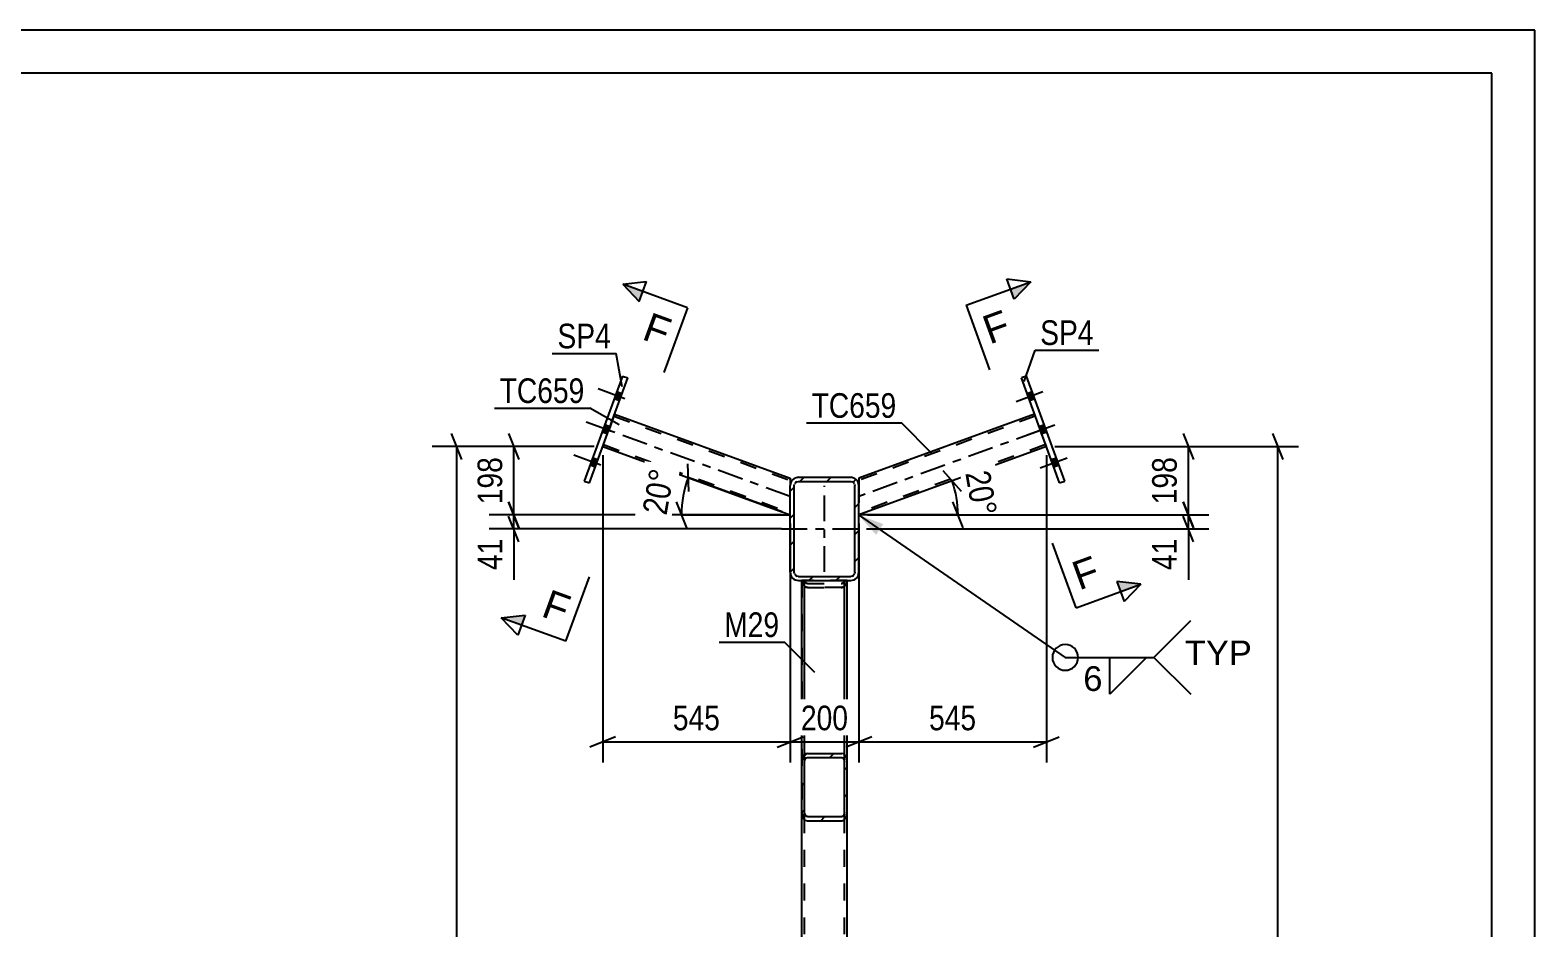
# Model space of a CAD drawing. Header units: millimetres. Extents: x -133 to 708, y -382 to 212.
# Drawn here: x 533.1 to 708.1, y 107.2 to 211.6 of the extents above; entities that cross this region are included whole.
import ezdxf

# ---------------------------------------------------------------- set-up
doc = ezdxf.new("R2010")
doc.units = ezdxf.units.MM
doc.linetypes.add('DXK_LINE_DOT2', pattern=[3.9198, 1.9599, -1.9599])
doc.linetypes.add('DXK_LINE_DOT3', pattern=[5.9187, 2.979, -0.9799, 0.9799, -0.9799])
doc.styles.add('Arial', font='ARIAL.TTF', dxfattribs={"height": 0.2})
doc.styles.add('Arial Narrow', font='ARIALN.TTF', dxfattribs={"height": 0.2})

# ---------------------------------------------------------------- blocks, each defined once
blk = doc.blocks.new('Unknown-389637962-11288')
at = {"color": 5, "linetype": 'Continuous'}
for p, q in [((708.08, 211.56), (-132.92, 211.56)), ((708.08, -382.44), (708.08, 211.56)), ((703.08, 206.56), (-127.92, 206.56)), ((703.08, -377.44), (703.08, 206.56))]:
    blk.add_line(p, q, dxfattribs=at)
blk = doc.blocks.new('Part-389637962-30437 - 30436')
at = {"color": 7, "linetype": 'DXK_LINE_DOT2'}
for p, q in [((628.1, 147.56), (622.82, 147.56)), ((622.82, 147.56), (622.82, 119.8)), ((622.84, 147.56), (622.86, 147.34)), ((623.14, 119.8), (623.14, 147.56)), ((623.14, 147.56), (623.16, 147.56)), ((623.16, 147.52), (623.16, 147.56)), ((623.46, 147.23), (623.33, 147.27)), ((623.46, 147.23), (627.46, 147.23)), ((627.58, 147.27), (627.46, 147.23)), ((627.76, 147.56), (627.75, 147.52)), ((627.78, 119.8), (627.78, 147.56)), ((628.05, 147.34), (628.08, 147.56)), ((628.1, 119.8), (628.1, 147.56)), ((623.21, 146.83), (623.33, 146.79)), ((623.33, 146.79), (623.46, 146.76)), ((627.46, 146.76), (623.46, 146.76)), ((627.46, 146.76), (627.68, 146.82)), ((627.68, 146.82), (627.7, 146.83))]:
    blk.add_line(p, q, dxfattribs=at)
for centre, radius, start, end in [((623.71, 147.54), 0.863, 192.9985, 235.0231), ((623.58, 147.62), 0.432, 192.9985, 235.0231), ((627.33, 147.62), 0.432, 304.9769, 347.0015), ((627.21, 147.54), 0.863, 304.9769, 347.0015)]:
    blk.add_arc(centre, radius, start, end, dxfattribs=at)
blk = doc.blocks.new('Part-389637962-30494 - 30436')
at = {"color": 2, "linetype": 'Continuous'}
for p, q in [((601.96, 171.34), (597.51, 159.13)), ((598.12, 158.91), (602.56, 171.13)), ((601.96, 171.34), (602.56, 171.13)), ((597.51, 159.13), (598.12, 158.91))]:
    blk.add_line(p, q, dxfattribs=at)
blk = doc.blocks.new('Part-389637962-30439 - 30436')
at = {"linetype": 'Continuous'}
h = blk.add_hatch(dxfattribs=at)
h.set_pattern_fill('', scale=0.7, style=0, pattern_type=0)
h.set_pattern_definition([(45, (622.8156, 120.583), (-1.57154, 1.57154), [])])
h.paths.add_polyline_path([(622.82, 126.51), (622.82, 120.58), (622.86, 120.22), (623, 119.91), (623.21, 119.71), (623.46, 119.63), (627.46, 119.63), (627.7, 119.71), (627.91, 119.91), (628.05, 120.22), (628.1, 120.58), (628.1, 126.51), (628.05, 126.87), (627.91, 127.18), (627.7, 127.39), (627.46, 127.46), (623.46, 127.46), (623.21, 127.39), (623, 127.18), (622.86, 126.87)])
h.paths.add_polyline_path([(623.23, 126.85), (623.33, 126.95), (623.46, 126.99), (627.46, 126.99), (627.58, 126.95), (627.68, 126.85), (627.75, 126.69), (627.78, 126.51), (627.78, 120.58), (627.75, 120.4), (627.68, 120.25), (627.58, 120.14), (627.46, 120.11), (623.46, 120.11), (623.33, 120.14), (623.23, 120.25), (623.16, 120.4), (623.14, 120.58), (623.14, 126.51), (623.16, 126.69)])
at = {"color": 2, "linetype": 'Continuous'}
for p, q in [((622.82, 126.51), (622.82, 147.56)), ((628.1, 126.51), (628.1, 147.56)), ((622.86, 126.87), (622.82, 126.51)), ((622.82, 120.58), (622.82, 126.51)), ((623.14, 126.51), (623.16, 126.69)), ((623.14, 120.58), (623.14, 126.51)), ((623.46, 127.46), (623.21, 127.39)), ((623.33, 126.95), (623.46, 126.99)), ((623.46, 127.46), (627.46, 127.46)), ((623.46, 126.99), (627.46, 126.99)), ((627.7, 127.39), (627.46, 127.46)), ((627.46, 126.99), (627.58, 126.95)), ((627.75, 126.69), (627.78, 126.51)), ((627.78, 120.58), (627.78, 126.51)), ((628.1, 126.51), (628.05, 126.87)), ((628.1, 120.58), (628.1, 126.51)), ((622.82, 120.58), (622.86, 120.22)), ((623.16, 120.4), (623.14, 120.58)), ((623.21, 119.71), (623.46, 119.63)), ((623.46, 120.11), (623.33, 120.14)), ((623.46, 120.11), (627.46, 120.11)), ((623.46, 119.63), (627.46, 119.63)), ((627.58, 120.14), (627.46, 120.11)), ((627.46, 119.63), (627.7, 119.71)), ((627.78, 120.58), (627.75, 120.4)), ((628.05, 120.22), (628.1, 120.58))]:
    blk.add_line(p, q, dxfattribs=at)
at = {"color": 7, "linetype": 'DXK_LINE_DOT2'}
for p, q in [((628.1, 147.56), (622.82, 147.56)), ((622.86, 147.34), (622.84, 147.56)), ((623.14, 120.58), (623.14, 147.56)), ((623.16, 147.56), (623.16, 147.52)), ((623.33, 147.27), (623.46, 147.23)), ((623.46, 147.23), (627.46, 147.23)), ((627.46, 147.23), (627.58, 147.27)), ((627.75, 147.52), (627.76, 147.56)), ((627.78, 147.56), (627.76, 147.56)), ((627.78, 120.58), (627.78, 147.56)), ((628.08, 147.56), (628.05, 147.34)), ((623.46, 146.76), (623.21, 146.83)), ((623.46, 146.76), (627.46, 146.76)), ((627.7, 146.83), (627.46, 146.76)), ((622.82, 120.58), (622.82, 126.51)), ((628.1, 120.58), (628.1, 126.51))]:
    blk.add_line(p, q, dxfattribs=at)
for centre, radius, start, end in [((623.71, 147.54), 0.863, 192.9985, 235.0231), ((623.58, 147.62), 0.432, 192.9985, 235.0231), ((627.33, 147.62), 0.432, 304.9769, 347.0015), ((627.21, 147.54), 0.863, 304.9769, 347.0015)]:
    blk.add_arc(centre, radius, start, end, dxfattribs=at)
at = {"color": 2, "linetype": 'Continuous'}
for centre, radius, start, end in [((623.71, 126.68), 0.863, 124.9769, 167.0015), ((623.58, 126.6), 0.432, 124.9769, 167.0015), ((627.33, 126.6), 0.432, 12.9985, 55.0231), ((627.21, 126.68), 0.863, 12.9985, 55.0231), ((623.71, 120.41), 0.863, 192.9985, 235.0231), ((623.58, 120.5), 0.432, 192.9985, 235.0231), ((627.33, 120.5), 0.432, 304.9769, 347.0015), ((627.21, 120.41), 0.863, 304.9769, 347.0015)]:
    blk.add_arc(centre, radius, start, end, dxfattribs=at)
blk = doc.blocks.new('Part-389637962-30450 - 30436')
at = {"color": 7, "linetype": 'DXK_LINE_DOT2'}
for p, q in [((622.82, 147.56), (628.1, 147.56)), ((622.82, 120.58), (622.82, 147.56)), ((623.14, 31.96), (623.14, 147.56)), ((627.78, 31.96), (627.78, 147.56)), ((628.1, 120.58), (628.1, 147.56)), ((622.82, 31.96), (622.82, 58.93)), ((628.1, 31.96), (628.1, 58.93)), ((622.82, 31.96), (628.1, 31.96))]:
    blk.add_line(p, q, dxfattribs=at)
at = {"color": 2, "linetype": 'Continuous'}
for p, q in [((622.82, 58.93), (622.82, 120.58)), ((628.1, 58.93), (628.1, 120.58))]:
    blk.add_line(p, q, dxfattribs=at)
blk = doc.blocks.new('Part-389637962-30452 - 30436')
at = {"color": 7, "linetype": 'DXK_LINE_DOT2'}
for p, q in [((601.02, 166.9), (599.65, 163.14)), ((600.94, 166.67), (621.46, 159.2)), ((599.74, 163.36), (621.46, 155.46)), ((621.46, 159.31), (621.46, 159.46)), ((621.46, 155.2), (621.46, 158.6))]:
    blk.add_line(p, q, dxfattribs=at)
at = {"color": 2, "linetype": 'Continuous'}
for p, q in [((601.02, 166.9), (621.46, 159.46)), ((599.65, 163.14), (621.46, 155.2)), ((621.46, 159.46), (621.46, 159.42)), ((621.46, 159.42), (621.46, 159.31)), ((621.46, 159.31), (621.46, 158.6))]:
    blk.add_line(p, q, dxfattribs=at)
at = {"color": 7, "linetype": 'DXK_LINE_DOT3'}
blk.add_line((621.46, 157.33), (600.34, 165.02), dxfattribs=at)
blk = doc.blocks.new('Part-389637962-30490 - 30436')
at = {"color": 2, "linetype": 'Continuous'}
for p, q in [((649.89, 166.9), (629.46, 159.46)), ((651.26, 163.14), (629.46, 155.2)), ((629.46, 159.46), (629.46, 158.95)), ((629.46, 158.95), (629.46, 158.6))]:
    blk.add_line(p, q, dxfattribs=at)
at = {"color": 7, "linetype": 'DXK_LINE_DOT2'}
for p, q in [((649.97, 166.67), (629.46, 159.2)), ((651.26, 163.14), (649.89, 166.9)), ((651.17, 163.36), (629.46, 155.46)), ((629.46, 159.46), (629.46, 159.42)), ((629.46, 159.42), (629.46, 159.31)), ((629.46, 158.6), (629.46, 155.2))]:
    blk.add_line(p, q, dxfattribs=at)
at = {"color": 7, "linetype": 'DXK_LINE_DOT3'}
blk.add_line((650.57, 165.02), (629.46, 157.33), dxfattribs=at)
blk = doc.blocks.new('Part-389637962-30492 - 30436')
at = {"color": 2, "linetype": 'Continuous'}
for p, q in [((648.95, 171.34), (648.35, 171.13)), ((652.8, 158.91), (648.35, 171.13)), ((653.4, 159.13), (648.95, 171.34)), ((652.8, 158.91), (653.4, 159.13))]:
    blk.add_line(p, q, dxfattribs=at)
blk = doc.blocks.new('Part-389637962-30508 - 30436')
at = {"linetype": 'Continuous'}
h = blk.add_hatch(dxfattribs=at)
h.set_pattern_fill('', scale=0.7, style=0, pattern_type=0)
h.set_pattern_definition([(45, (621.4556, 148.5157), (-1.57154, 1.57154), [])])
h.paths.add_polyline_path([(621.46, 158.6), (621.46, 148.52), (621.53, 148.15), (621.74, 147.84), (622.05, 147.63), (622.42, 147.56), (628.5, 147.56), (628.86, 147.63), (629.17, 147.84), (629.38, 148.15), (629.46, 148.52), (629.46, 158.6), (629.38, 158.96), (629.17, 159.27), (628.86, 159.48), (628.5, 159.56), (622.42, 159.56), (622.05, 159.48), (621.74, 159.27), (621.53, 158.96)])
h.paths.add_polyline_path([(622.08, 158.94), (622.23, 159.04), (622.42, 159.08), (628.5, 159.08), (628.68, 159.04), (628.84, 158.94), (628.94, 158.78), (628.98, 158.6), (628.98, 148.52), (628.94, 148.33), (628.84, 148.18), (628.68, 148.07), (628.5, 148.04), (622.42, 148.04), (622.23, 148.07), (622.08, 148.18), (621.97, 148.33), (621.94, 148.52), (621.94, 158.6), (621.97, 158.78)])
at = {"color": 2, "linetype": 'Continuous'}
for p, q in [((622.42, 159.56), (622.05, 159.48)), ((622.42, 159.56), (628.5, 159.56)), ((628.86, 159.48), (628.5, 159.56)), ((621.53, 158.96), (621.46, 158.6)), ((621.46, 148.52), (621.46, 158.6)), ((621.94, 158.6), (621.97, 158.78)), ((621.94, 148.52), (621.94, 158.6)), ((622.23, 159.04), (622.42, 159.08)), ((622.42, 159.08), (628.5, 159.08)), ((628.5, 159.08), (628.68, 159.04)), ((628.94, 158.78), (628.98, 158.6)), ((628.98, 148.52), (628.98, 158.6)), ((629.46, 158.6), (629.38, 158.96)), ((629.46, 148.52), (629.46, 158.6)), ((621.46, 148.52), (621.53, 148.15)), ((621.97, 148.33), (621.94, 148.52)), ((622.05, 147.63), (622.42, 147.56)), ((622.42, 148.04), (622.23, 148.07)), ((622.42, 148.04), (628.5, 148.04)), ((622.42, 147.56), (628.5, 147.56)), ((628.68, 148.07), (628.5, 148.04)), ((628.5, 147.56), (628.86, 147.63)), ((628.98, 148.52), (628.94, 148.33)), ((629.38, 148.15), (629.46, 148.52))]:
    blk.add_line(p, q, dxfattribs=at)
at = {"color": 7, "linetype": 'DXK_LINE_DOT3'}
for p, q in [((625.46, 148.56), (625.46, 158.56)), ((620.46, 153.56), (630.46, 153.56))]:
    blk.add_line(p, q, dxfattribs=at)
at = {"color": 2, "linetype": 'Continuous'}
for centre, radius, start, end in [((622.42, 158.6), 0.96, 112.5, 157.5), ((628.5, 158.6), 0.96, 22.5, 67.5), ((622.42, 158.6), 0.48, 112.5, 157.5), ((628.5, 158.6), 0.48, 22.5, 67.5), ((622.42, 148.52), 0.96, 202.5, 247.5), ((622.42, 148.52), 0.48, 202.5, 247.5), ((628.5, 148.52), 0.48, 292.5, 337.5), ((628.5, 148.52), 0.96, 292.5, 337.5)]:
    blk.add_arc(centre, radius, start, end, dxfattribs=at)
blk = doc.blocks.new('Bolt-389637962-30582 - 30436')
at = {"linetype": 'Continuous'}
for points in [[(649.92, 168.68), (649.62, 169.5), (649.02, 169.28), (649.32, 168.46)], [(649.92, 168.68), (649.62, 169.5), (649.02, 169.28), (649.32, 168.46)], [(649.92, 168.68), (649.62, 169.5), (649.02, 169.28), (649.32, 168.46)], [(651.32, 164.82), (651.02, 165.65), (650.42, 165.43), (650.72, 164.6)], [(651.32, 164.82), (651.02, 165.65), (650.42, 165.43), (650.72, 164.6)], [(652.73, 160.97), (652.43, 161.8), (651.82, 161.58), (652.13, 160.75)], [(652.73, 160.97), (652.43, 161.8), (651.82, 161.58), (652.13, 160.75)], [(652.73, 160.97), (652.43, 161.8), (651.82, 161.58), (652.13, 160.75)]]:
    blk.add_hatch(color=1, dxfattribs=at).paths.add_polyline_path(points)
at = {"color": 1, "linetype": 'Continuous'}
for p, q in [((650.86, 169.49), (647.74, 168.35)), ((650.86, 169.49), (647.74, 168.35)), ((650.86, 169.49), (647.74, 168.35)), ((649.62, 169.5), (649.02, 169.28)), ((649.62, 169.5), (649.02, 169.28)), ((649.62, 169.5), (649.02, 169.28)), ((649.92, 168.68), (649.32, 168.46)), ((649.92, 168.68), (649.32, 168.46)), ((649.92, 168.68), (649.32, 168.46)), ((652.26, 165.63), (649.14, 164.5)), ((652.26, 165.63), (649.14, 164.5)), ((651.02, 165.65), (650.42, 165.43)), ((651.02, 165.65), (650.42, 165.43)), ((651.32, 164.82), (650.72, 164.6)), ((651.32, 164.82), (650.72, 164.6)), ((653.67, 161.78), (650.55, 160.64)), ((653.67, 161.78), (650.55, 160.64)), ((653.67, 161.78), (650.55, 160.64)), ((652.43, 161.8), (651.82, 161.58)), ((652.43, 161.8), (651.82, 161.58)), ((652.43, 161.8), (651.82, 161.58)), ((652.73, 160.97), (652.13, 160.75)), ((652.73, 160.97), (652.13, 160.75)), ((652.73, 160.97), (652.13, 160.75))]:
    blk.add_line(p, q, dxfattribs=at)
blk = doc.blocks.new('Bolt-389637962-30584 - 30436')
at = {"linetype": 'Continuous'}
for points in [[(601.59, 168.46), (601.89, 169.28), (601.29, 169.5), (600.99, 168.68)], [(601.59, 168.46), (601.89, 169.28), (601.29, 169.5), (600.99, 168.68)], [(601.59, 168.46), (601.89, 169.28), (601.29, 169.5), (600.99, 168.68)], [(600.19, 164.6), (600.49, 165.43), (599.89, 165.65), (599.59, 164.82)], [(600.19, 164.6), (600.49, 165.43), (599.89, 165.65), (599.59, 164.82)], [(598.79, 160.75), (599.09, 161.58), (598.49, 161.8), (598.18, 160.97)], [(598.79, 160.75), (599.09, 161.58), (598.49, 161.8), (598.18, 160.97)], [(598.79, 160.75), (599.09, 161.58), (598.49, 161.8), (598.18, 160.97)]]:
    blk.add_hatch(color=1, dxfattribs=at).paths.add_polyline_path(points)
at = {"color": 1, "linetype": 'Continuous'}
for p, q in [((602.23, 168.69), (599.11, 169.83)), ((602.23, 168.69), (599.11, 169.83)), ((602.23, 168.69), (599.11, 169.83)), ((601.59, 168.46), (600.99, 168.68)), ((601.59, 168.46), (600.99, 168.68)), ((601.59, 168.46), (600.99, 168.68)), ((601.89, 169.28), (601.29, 169.5)), ((601.89, 169.28), (601.29, 169.5)), ((601.89, 169.28), (601.29, 169.5)), ((600.83, 164.84), (597.71, 165.97)), ((600.83, 164.84), (597.71, 165.97)), ((600.19, 164.6), (599.59, 164.82)), ((600.19, 164.6), (599.59, 164.82)), ((600.49, 165.43), (599.89, 165.65)), ((600.49, 165.43), (599.89, 165.65)), ((599.43, 160.99), (596.31, 162.12)), ((599.43, 160.99), (596.31, 162.12)), ((599.43, 160.99), (596.31, 162.12)), ((599.09, 161.58), (598.49, 161.8)), ((599.09, 161.58), (598.49, 161.8)), ((599.09, 161.58), (598.49, 161.8)), ((598.79, 160.75), (598.18, 160.97)), ((598.79, 160.75), (598.18, 160.97)), ((598.79, 160.75), (598.18, 160.97))]:
    blk.add_line(p, q, dxfattribs=at)
blk = doc.blocks.new('StraightDimension-389637962-36165 - 30436')
at = {"color": 7, "linetype": 'Continuous'}
for p, q in [((678.79, 161.64), (677.59, 164.64)), ((652.26, 163.14), (680.59, 163.14)), ((678.19, 24.69), (678.19, 163.14)), ((641.73, 24.69), (680.59, 24.69)), ((677.59, 26.19), (678.79, 23.19))]:
    blk.add_line(p, q, dxfattribs=at)
at = {"color": 0}
blk.add_wipeout([(677.44, 98.17), (673.24, 98.17), (673.24, 89.66), (677.44, 89.66)], dxfattribs=at)
at = {"color": 3, "style": 'Arial Narrow'}
blk.add_text('3461', height=2.863, rotation=90.0002, dxfattribs=at).set_placement((676.84, 90.26))
blk = doc.blocks.new('StraightDimension-389637962-36392 - 30436')
at = {"color": 7, "linetype": 'Continuous'}
for p, q in [((621.46, 154.2), (621.46, 126.4)), ((629.46, 154.2), (629.46, 126.4)), ((619.96, 128.2), (622.96, 129.4)), ((621.46, 128.8), (629.46, 128.8)), ((630.96, 129.4), (627.96, 128.2))]:
    blk.add_line(p, q, dxfattribs=at)
at = {"color": 0}
blk.add_wipeout([(628.8, 129.55), (628.8, 133.75), (622.11, 133.75), (622.11, 129.55)], dxfattribs=at)
at = {"color": 3, "style": 'Arial Narrow'}
blk.add_text('200', height=2.863, dxfattribs=at).set_placement((622.71, 130.15))
blk = doc.blocks.new('StraightDimension-389637962-36079 - 30436')
at = {"color": 7, "linetype": 'Continuous'}
for p, q in [((588.71, 156.7), (589.91, 153.7)), ((620.46, 155.2), (586.46, 155.2)), ((589.91, 152.06), (588.71, 155.06)), ((589.31, 153.56), (589.31, 155.2)), ((620.46, 153.56), (586.46, 153.56))]:
    blk.add_line(p, q, dxfattribs=at)
at = {"color": 0}
blk.add_wipeout([(588.56, 153.03), (584.36, 153.03), (584.36, 148.17), (588.56, 148.17)], dxfattribs=at)
at = {"color": 7, "linetype": 'Continuous'}
blk.add_line((589.31, 153.56), (589.31, 147.65), dxfattribs=at)
blk.add_line((589.31, 153.56), (589.31, 147.65), dxfattribs=at)
at = {"color": 3, "style": 'Arial Narrow'}
blk.add_text('41', height=2.863, rotation=90.0002, dxfattribs=at).set_placement((587.96, 148.77))
blk = doc.blocks.new('AngleDimension-389637962-36250 - 30436')
at = {"color": 7, "linetype": 'Continuous'}
for p, q in [((639.21, 160.35), (641.36, 157.94)), ((640.28, 159.14), (629.46, 155.2)), ((641.58, 153.7), (640.38, 156.7)), ((640.98, 155.2), (629.46, 155.2)), ((630.46, 155.2), (640.98, 155.2))]:
    blk.add_line(p, q, dxfattribs=at)
blk.add_arc((629.46, 155.2), 11.52, 360, 19.9997, dxfattribs=at)
at = {"color": 0}
blk.add_wipeout([(642.25, 154.18), (646.38, 154.91), (645.26, 161.27), (641.13, 160.54)], dxfattribs=at)
at = {"color": 3, "style": 'Arial Narrow'}
blk.add_text('20°', height=2.863, rotation=-80.0021, dxfattribs=at).set_placement((641.82, 160.05))
blk = doc.blocks.new('StraightDimension-389637962-35979 - 30436')
at = {"color": 7, "linetype": 'Continuous'}
for p, q in [((667.17, 164.64), (668.37, 161.64)), ((652.26, 163.14), (670.17, 163.14)), ((667.77, 155.2), (667.77, 163.14)), ((668.37, 153.7), (667.17, 156.7)), ((630.46, 155.2), (670.17, 155.2))]:
    blk.add_line(p, q, dxfattribs=at)
at = {"color": 0}
blk.add_wipeout([(667.02, 162.51), (662.82, 162.51), (662.82, 155.83), (667.02, 155.83)], dxfattribs=at)
at = {"color": 3, "style": 'Arial Narrow'}
blk.add_text('198', height=2.863, rotation=90.0002, dxfattribs=at).set_placement((666.42, 156.43))
blk = doc.blocks.new('StraightDimension-389637962-35980 - 30436')
at = {"color": 7, "linetype": 'Continuous'}
for p, q in [((667.17, 156.7), (668.37, 153.7)), ((630.46, 155.2), (670.17, 155.2)), ((668.37, 152.06), (667.17, 155.06)), ((667.77, 153.56), (667.77, 155.2)), ((630.46, 153.56), (670.17, 153.56))]:
    blk.add_line(p, q, dxfattribs=at)
at = {"color": 0}
blk.add_wipeout([(667.02, 153.03), (662.82, 153.03), (662.82, 148.17), (667.02, 148.17)], dxfattribs=at)
at = {"color": 7, "linetype": 'Continuous'}
blk.add_line((667.77, 153.56), (667.77, 147.65), dxfattribs=at)
blk.add_line((667.77, 153.56), (667.77, 147.65), dxfattribs=at)
at = {"color": 3, "style": 'Arial Narrow'}
blk.add_text('41', height=2.863, rotation=90.0002, dxfattribs=at).set_placement((666.42, 148.77))
blk = doc.blocks.new('StraightDimension-389637962-36078 - 30436')
at = {"color": 7, "linetype": 'Continuous'}
for p, q in [((588.71, 164.64), (589.91, 161.64)), ((598.65, 163.14), (586.46, 163.14)), ((589.31, 155.2), (589.31, 163.14)), ((589.91, 153.7), (588.71, 156.7)), ((620.46, 155.2), (586.46, 155.2))]:
    blk.add_line(p, q, dxfattribs=at)
at = {"color": 0}
blk.add_wipeout([(588.56, 162.51), (584.36, 162.51), (584.36, 155.83), (588.56, 155.83)], dxfattribs=at)
at = {"color": 3, "style": 'Arial Narrow'}
blk.add_text('198', height=2.863, rotation=90.0002, dxfattribs=at).set_placement((587.96, 156.43))
blk = doc.blocks.new('StraightDimension-389637962-36102 - 30436')
at = {"color": 7, "linetype": 'Continuous'}
for p, q in [((583.27, 161.64), (582.07, 164.64)), ((598.65, 163.14), (579.82, 163.14)), ((582.67, 24.69), (582.67, 163.14)), ((609.18, 24.69), (579.82, 24.69)), ((582.07, 26.19), (583.27, 23.19))]:
    blk.add_line(p, q, dxfattribs=at)
at = {"color": 0}
blk.add_wipeout([(581.92, 98.17), (577.72, 98.17), (577.72, 89.66), (581.92, 89.66)], dxfattribs=at)
at = {"color": 3, "style": 'Arial Narrow'}
blk.add_text('3461', height=2.863, rotation=90.0002, dxfattribs=at).set_placement((581.32, 90.26))
blk = doc.blocks.new('AngleDimension-389637962-36258 - 30436')
at = {"color": 7, "linetype": 'Continuous'}
for p, q in [((609.53, 161.14), (609.63, 157.91)), ((620.52, 155.54), (609.58, 159.53)), ((609.58, 159.53), (621.46, 155.2)), ((609.42, 153.7), (608.22, 156.7)), ((608.82, 155.2), (621.46, 155.2))]:
    blk.add_line(p, q, dxfattribs=at)
blk.add_arc((621.46, 155.2), 12.64, 159.9999, 180, dxfattribs=at)
at = {"color": 0}
blk.add_wipeout([(608.68, 160.73), (604.55, 161.46), (603.42, 155.1), (607.56, 154.37)], dxfattribs=at)
at = {"color": 3, "style": 'Arial Narrow'}
blk.add_text('20°', height=2.863, rotation=80.0021, dxfattribs=at).set_placement((607.07, 155.07))
blk = doc.blocks.new('StraightDimension-389637962-36391 - 30436')
at = {"color": 7, "linetype": 'Continuous'}
for p, q in [((651.26, 162.14), (651.26, 126.4)), ((629.46, 154.2), (629.46, 126.4)), ((630.96, 129.4), (627.96, 128.2)), ((629.46, 128.8), (651.26, 128.8)), ((649.76, 128.2), (652.76, 129.4))]:
    blk.add_line(p, q, dxfattribs=at)
at = {"color": 0}
blk.add_wipeout([(643.7, 129.55), (643.7, 133.75), (637.01, 133.75), (637.01, 129.55)], dxfattribs=at)
at = {"color": 3, "style": 'Arial Narrow'}
blk.add_text('545', height=2.863, dxfattribs=at).set_placement((637.61, 130.15))
blk = doc.blocks.new('StraightDimension-389637962-36393 - 30436')
at = {"color": 7, "linetype": 'Continuous'}
for p, q in [((599.65, 162.14), (599.65, 126.4)), ((621.46, 154.2), (621.46, 126.4)), ((601.15, 129.4), (598.15, 128.2)), ((599.65, 128.8), (621.46, 128.8)), ((619.96, 128.2), (622.96, 129.4))]:
    blk.add_line(p, q, dxfattribs=at)
at = {"color": 0}
blk.add_wipeout([(613.9, 129.55), (613.9, 133.75), (607.21, 133.75), (607.21, 129.55)], dxfattribs=at)
at = {"color": 3, "style": 'Arial Narrow'}
blk.add_text('545', height=2.863, dxfattribs=at).set_placement((607.81, 130.15))
blk = doc.blocks.new('SectionMark-389637962-37237 - 30436')
at = {"linetype": 'Continuous'}
for points in [[(647.51, 180.27), (647.08, 181.45), (649.43, 182.3)], [(659.88, 146.28), (659.46, 147.46), (662.23, 147.14)]]:
    blk.add_hatch(color=6, dxfattribs=at).paths.add_polyline_path(points)
at = {"color": 6, "linetype": 'Continuous'}
for p, q in [((647.51, 180.27), (646.66, 182.62)), ((646.66, 182.62), (649.43, 182.3)), ((649.43, 182.3), (647.51, 180.27)), ((662.23, 147.14), (659.46, 147.46)), ((659.46, 147.46), (660.31, 145.11)), ((662.23, 147.14), (660.31, 145.11))]:
    blk.add_line(p, q, dxfattribs=at)
at = {"color": 0, "linetype": 'Continuous'}
for points in [[(647.33, 175.95), (646.13, 179.24), (643.45, 178.26), (644.65, 174.98)], [(657.74, 147.36), (656.54, 150.65), (653.86, 149.68), (655.06, 146.39)]]:
    blk.add_wipeout(points, dxfattribs=at)
at = {"color": 6, "linetype": 'Continuous'}
for p, q in [((641.92, 179.57), (649.43, 182.3)), ((641.92, 179.57), (644.65, 172.05)), ((654.72, 144.4), (651.98, 151.92)), ((654.72, 144.4), (662.23, 147.14))]:
    blk.add_line(p, q, dxfattribs=at)
at = {"color": 3, "linetype": 'Continuous', "style": 'Arial'}
for p in [(644.65, 174.98), (655.06, 146.39)]:
    blk.add_text('F', height=3.34, rotation=20.002, dxfattribs=at).set_placement(p)
blk = doc.blocks.new('WeldMark-389637962-48718 - 30436')
at = {"linetype": 'Continuous'}
blk.add_hatch(color=30, dxfattribs=at).paths.add_polyline_path([(631.44, 152.88), (629.39, 155.2), (632.29, 154.12)])
at = {"color": 30, "linetype": 'Continuous'}
blk.add_line((629.39, 155.2), (653.45, 138.62), dxfattribs=at)
at = {"color": 3, "linetype": 'Continuous'}
for q in [(668.06, 142.9), (668.06, 134.33)]:
    blk.add_line((663.77, 138.62), q, dxfattribs=at)
blk.add_arc((653.45, 138.62), 1.5, 90, 270, dxfattribs=at)
at = {"color": 0}
blk.add_wipeout([(657.97, 134.52), (657.97, 137.92), (655.35, 137.92), (655.35, 134.52)], dxfattribs=at)
at = {"color": 30, "linetype": 'Continuous'}
blk.add_line((653.45, 138.62), (663.77, 138.62), dxfattribs=at)
at = {"color": 3, "linetype": 'Continuous'}
for p, q in [((658.63, 138.62), (662.92, 138.62)), ((662.92, 138.62), (658.63, 134.33)), ((658.63, 134.33), (658.63, 138.62))]:
    blk.add_line(p, q, dxfattribs=at)
blk.add_arc((653.45, 138.62), 1.5, 270, 90, dxfattribs=at)
at = {"color": 3, "style": 'Arial'}
blk.add_text('6', height=2.87, dxfattribs=at).set_placement((655.55, 134.72))
at = {"color": 0, "linetype": 'Continuous'}
blk.add_wipeout([(675.15, 137.72), (675.15, 140.72), (667.37, 140.72), (667.37, 137.72)], dxfattribs=at)
blk.add_wipeout([(675.15, 137.72), (675.15, 140.72), (667.37, 140.72), (667.37, 137.72)], dxfattribs=at)
at = {"color": 3, "linetype": 'Continuous', "style": 'Arial'}
blk.add_text('TYP', height=2.865, dxfattribs=at).set_placement((667.37, 137.72))
blk = doc.blocks.new('Mark-389637962-47929 - 30436')
at = {"color": 0}
blk.add_wipeout([(656.75, 174.95), (656.75, 177.95), (650.54, 177.95), (650.54, 174.95)], dxfattribs=at)
blk.add_wipeout([(656.75, 174.95), (656.75, 177.95), (650.54, 177.95), (650.54, 174.95)], dxfattribs=at)
at = {"color": 30, "linetype": 'Continuous'}
for p, q in [((648.66, 170.69), (649.94, 174.35)), ((649.94, 174.35), (657.35, 174.35))]:
    blk.add_line(p, q, dxfattribs=at)
at = {"color": 3, "style": 'Arial Narrow'}
blk.add_text('SP4', height=2.863, dxfattribs=at).set_placement((650.54, 174.95))
blk = doc.blocks.new('Mark-389637962-47926 - 30436')
at = {"color": 0}
blk.add_wipeout([(633.81, 166.48), (633.81, 169.48), (623.95, 169.48), (623.95, 166.48)], dxfattribs=at)
blk.add_wipeout([(633.81, 166.48), (633.81, 169.48), (623.95, 169.48), (623.95, 166.48)], dxfattribs=at)
at = {"color": 30, "linetype": 'Continuous'}
for p in [(623.35, 165.88), (637.95, 162.34)]:
    blk.add_line(p, (634.41, 165.88), dxfattribs=at)
at = {"color": 3, "style": 'Arial Narrow'}
blk.add_text('TC659', height=2.863, dxfattribs=at).set_placement((623.95, 166.48))
blk = doc.blocks.new('SectionMark-389637962-37236 - 30436')
at = {"linetype": 'Continuous'}
for points in [[(604.33, 181.16), (603.9, 179.99), (601.98, 182.02)], [(590.63, 143.54), (590.21, 142.37), (587.86, 143.22)]]:
    blk.add_hatch(color=6, dxfattribs=at).paths.add_polyline_path(points)
at = {"color": 6, "linetype": 'Continuous'}
for p, q in [((601.98, 182.02), (604.75, 182.34)), ((603.9, 179.99), (604.75, 182.34)), ((601.98, 182.02), (603.9, 179.99)), ((587.86, 143.22), (590.63, 143.54)), ((590.63, 143.54), (589.78, 141.19)), ((589.78, 141.19), (587.86, 143.22))]:
    blk.add_line(p, q, dxfattribs=at)
at = {"color": 0, "linetype": 'Continuous'}
for points in [[(606.76, 174.69), (607.96, 177.98), (605.28, 178.95), (604.08, 175.66)], [(595.03, 142.47), (596.23, 145.76), (593.55, 146.74), (592.36, 143.45)]]:
    blk.add_wipeout(points, dxfattribs=at)
at = {"color": 6, "linetype": 'Continuous'}
for p, q in [((609.5, 179.28), (601.98, 182.02)), ((609.5, 179.28), (606.76, 171.76)), ((595.38, 140.49), (598.11, 148)), ((595.38, 140.49), (587.86, 143.22))]:
    blk.add_line(p, q, dxfattribs=at)
at = {"color": 3, "linetype": 'Continuous', "style": 'Arial'}
for p in [(604.08, 175.66), (592.36, 143.45)]:
    blk.add_text('F', height=3.34, rotation=-20.002, dxfattribs=at).set_placement(p)
blk = doc.blocks.new('MarkSet-389637962-44957 - 30436')
at = {"color": 0}
blk.add_wipeout([(620.19, 140.99), (620.19, 143.99), (613.79, 143.99), (613.79, 140.99)], dxfattribs=at)
blk.add_wipeout([(620.19, 140.99), (620.19, 143.99), (613.79, 143.99), (613.79, 140.99)], dxfattribs=at)
at = {"color": 30, "linetype": 'Continuous'}
for p in [(613.19, 140.39), (624.32, 136.86)]:
    blk.add_line(p, (620.79, 140.39), dxfattribs=at)
at = {"color": 3, "style": 'Arial Narrow'}
blk.add_text('M29', height=2.863, dxfattribs=at).set_placement((613.79, 140.99))
blk = doc.blocks.new('Mark-389637962-47936 - 30436')
at = {"color": 0}
blk.add_wipeout([(597.54, 168.2), (597.54, 171.2), (587.67, 171.2), (587.67, 168.2)], dxfattribs=at)
blk.add_wipeout([(597.54, 168.2), (597.54, 171.2), (587.67, 171.2), (587.67, 168.2)], dxfattribs=at)
at = {"color": 30, "linetype": 'Continuous'}
for p in [(587.07, 167.6), (601.57, 165.67)]:
    blk.add_line(p, (598.14, 167.6), dxfattribs=at)
at = {"color": 3, "style": 'Arial Narrow'}
blk.add_text('TC659', height=2.863, dxfattribs=at).set_placement((587.67, 168.2))
blk = doc.blocks.new('Mark-389637962-47939 - 30436')
at = {"color": 0}
blk.add_wipeout([(600.6, 174.56), (600.6, 177.56), (594.39, 177.56), (594.39, 174.56)], dxfattribs=at)
blk.add_wipeout([(600.6, 174.56), (600.6, 177.56), (594.39, 177.56), (594.39, 174.56)], dxfattribs=at)
at = {"color": 30, "linetype": 'Continuous'}
for p in [(593.79, 173.96), (601.91, 170.1)]:
    blk.add_line(p, (601.2, 173.96), dxfattribs=at)
at = {"color": 3, "style": 'Arial Narrow'}
blk.add_text('SP4', height=2.863, dxfattribs=at).set_placement((594.39, 174.56))

msp = doc.modelspace()

# ---------------------------------------------------------------- block references
for name in ['Unknown-389637962-11288', 'Bolt-389637962-30584 - 30436', 'Part-389637962-30494 - 30436', 'Part-389637962-30492 - 30436', 'Bolt-389637962-30582 - 30436', 'Part-389637962-30452 - 30436', 'Part-389637962-30490 - 30436', 'Part-389637962-30508 - 30436', 'Part-389637962-30437 - 30436', 'Part-389637962-30439 - 30436', 'Part-389637962-30450 - 30436']:
    msp.add_blockref(name, (0, 0))

# ---------------------------------------------------------------- next in the draw order: block references
for name in ['StraightDimension-389637962-36165 - 30436', 'StraightDimension-389637962-36392 - 30436']:
    msp.add_blockref(name, (0, 0))

# ---------------------------------------------------------------- next in the draw order: block references
for name in ['AngleDimension-389637962-36250 - 30436', 'StraightDimension-389637962-36079 - 30436']:
    msp.add_blockref(name, (0, 0))

# ---------------------------------------------------------------- next in the draw order: block references
for name in ['StraightDimension-389637962-36078 - 30436', 'StraightDimension-389637962-35979 - 30436']:
    msp.add_blockref(name, (0, 0))

# ---------------------------------------------------------------- next in the draw order: block references
for name in ['StraightDimension-389637962-36102 - 30436', 'StraightDimension-389637962-35980 - 30436']:
    msp.add_blockref(name, (0, 0))

# ---------------------------------------------------------------- next in the draw order: block references
for name in ['AngleDimension-389637962-36258 - 30436', 'StraightDimension-389637962-36391 - 30436']:
    msp.add_blockref(name, (0, 0))

# ---------------------------------------------------------------- next in the draw order: block references
for name in ['SectionMark-389637962-37237 - 30436', 'StraightDimension-389637962-36393 - 30436']:
    msp.add_blockref(name, (0, 0))

# ---------------------------------------------------------------- next in the draw order: block references
for name in ['SectionMark-389637962-37236 - 30436', 'Mark-389637962-47929 - 30436', 'Mark-389637962-47926 - 30436', 'WeldMark-389637962-48718 - 30436', 'MarkSet-389637962-44957 - 30436']:
    msp.add_blockref(name, (0, 0))

# ---------------------------------------------------------------- next in the draw order: block references
msp.add_blockref('Mark-389637962-47936 - 30436', (0, 0))

# ---------------------------------------------------------------- next in the draw order: block references
msp.add_blockref('Mark-389637962-47939 - 30436', (0, 0))

doc.saveas('drawing.dxf')
